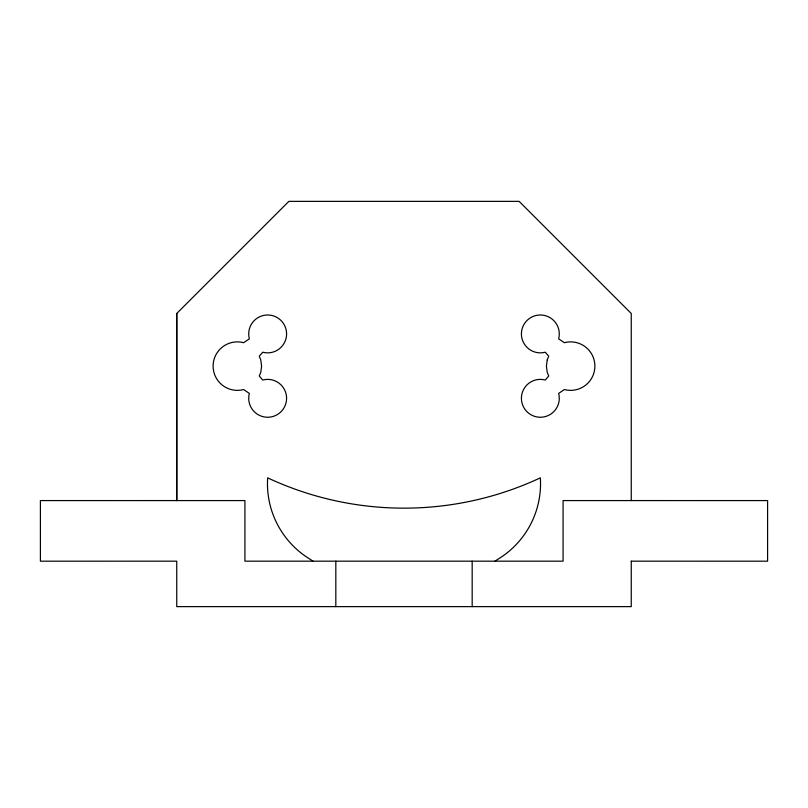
<?xml version="1.0" encoding="UTF-8"?>
<svg xmlns="http://www.w3.org/2000/svg" width="808" height="808" viewBox="0 0 808 808"><rect width="100%" height="100%" fill="white"/><g stroke="black" fill="none" stroke-linecap="round" stroke-linejoin="round"><path stroke-width="1.21" d="M176.75 313.474L176.75 500.576L176.75 313.474L288.86 201.364L519.14 201.364L631.25 313.474L631.25 500.576M494.9 561.176L499.738 558.096A88.345 88.345 0 0 0 540.35 477.851A321.938 321.938 0 0 1 267.65 477.851A88.345 88.345 0 0 0 308.262 558.096L313.1 561.176M472.175 561.176L472.175 606.626M335.825 561.176L335.825 606.626M631.25 561.176L631.25 606.636L176.75 606.626L176.75 561.176L40.4 561.186L40.4 500.586L244.925 500.576L244.925 561.176L563.075 561.176L563.075 500.576L767.6 500.586L767.6 561.186L631.25 561.176M261.59 366.115L260.762 372.397L259.257 376.033L262.751 380.023A18.938 18.938 0 0 1 286.517 396.657A18.938 18.938 0 0 1 266.004 417.18A18.938 18.938 0 0 1 249.359 393.415L243.622 389.537A24.24 24.24 0 0 1 213.11 366.115A24.24 24.24 0 0 1 243.622 342.703L249.359 338.825A18.938 18.938 0 0 1 266.004 315.059A18.938 18.938 0 0 1 286.517 335.572A18.938 18.938 0 0 1 262.751 352.217L259.257 356.197L260.762 359.843L261.59 366.115M547.238 359.843L546.41 366.115L547.238 372.397L548.743 376.033L545.249 380.023A18.938 18.938 0 0 0 521.483 396.657A18.938 18.938 0 0 0 541.996 417.18A18.938 18.938 0 0 0 558.641 393.415L564.378 389.537A24.24 24.24 0 0 0 594.89 366.115A24.24 24.24 0 0 0 564.378 342.703L558.641 338.825A18.938 18.938 0 0 0 541.996 315.059A18.938 18.938 0 0 0 521.483 335.572A18.938 18.938 0 0 0 545.249 352.217L548.743 356.197L547.238 359.843"/></g></svg>
